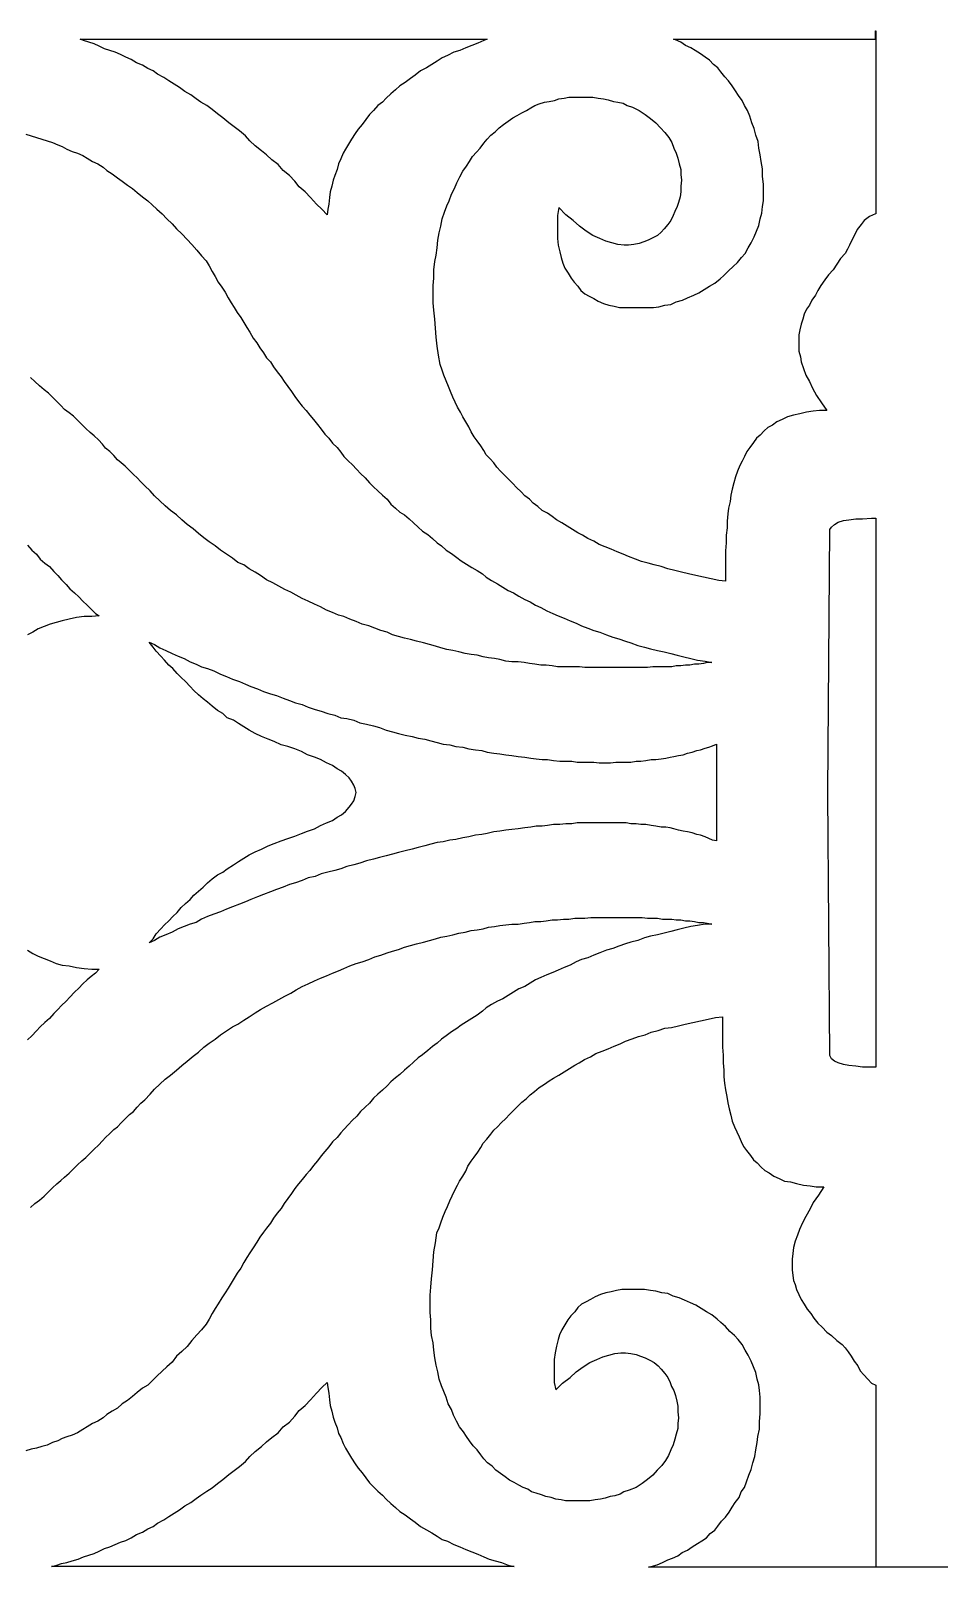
# Model space of a CAD drawing. Extents: x -372 to 372, y -358 to 358.
# Drawn here: x 204.2 to 245.4, y -146.8 to -77.1 of the extents above; entities that cross this region are included whole.
import ezdxf

# ---------------------------------------------------------------- set-up
doc = ezdxf.new("R2010")
doc.units = 0
doc.layers.add('LAYER_1', color=18, linetype='CONTINUOUS')
doc.layers.add('LAYER_2', color=4, linetype='CONTINUOUS')

msp = doc.modelspace()

# ---------------------------------------------------------------- linework, layer by layer
at = {"layer": 'LAYER_1'}
for points in [[(242.502, -85.428), (242.475, -85.438), (242.201, -85.55), (241.96, -85.736), (241.823, -85.922), (241.652, -86.146), (241.549, -86.369), (241.411, -86.63), (241.308, -86.854), (241.205, -87.04), (241.102, -87.226), (240.896, -87.45), (240.725, -87.711), (240.553, -87.972), (240.347, -88.195), (240.175, -88.419), (240.004, -88.68), (239.867, -88.903), (239.764, -89.127), (239.592, -89.35), (239.489, -89.574), (239.352, -89.76), (239.249, -89.984), (239.18, -90.207), (239.111, -90.431), (239.043, -90.692), (239.008, -90.915), (239.008, -91.139), (239.008, -91.4), (239.008, -91.661), (239.077, -91.922), (239.111, -92.145), (239.214, -92.443), (239.317, -92.741), (239.489, -93.039), (239.626, -93.338), (239.798, -93.673), (240.038, -94.008), (240.278, -94.344), (239.935, -94.344), (239.661, -94.381), (239.352, -94.418), (239.043, -94.493), (238.768, -94.567), (238.493, -94.642), (238.253, -94.754), (238.013, -94.865), (237.807, -95.014), (237.601, -95.126), (237.429, -95.275), (237.258, -95.462), (237.086, -95.611), (236.949, -95.797), (236.777, -96.02), (236.64, -96.207), (236.537, -96.43), (236.434, -96.654), (236.331, -96.84), (236.228, -97.101), (236.125, -97.362), (236.056, -97.623), (235.988, -97.921), (235.919, -98.182), (235.885, -98.48), (235.816, -98.778), (235.782, -99.039), (235.747, -99.374), (235.747, -99.672), (235.713, -100.008), (235.713, -100.343), (235.679, -100.716), (235.679, -101.051), (235.679, -101.386), (235.679, -101.722), (235.679, -102.094), (235.37, -102.057), (235.026, -101.983), (234.683, -101.908), (234.34, -101.834), (233.997, -101.759), (233.688, -101.684), (233.379, -101.61), (233.07, -101.535), (232.761, -101.424), (232.452, -101.349), (232.177, -101.275), (231.868, -101.2), (231.594, -101.088), (231.285, -100.976), (231.044, -100.865), (230.77, -100.753), (230.495, -100.641), (230.221, -100.529), (229.946, -100.418), (229.706, -100.268), (229.431, -100.157), (229.191, -100.008), (228.985, -99.896), (228.745, -99.747), (228.504, -99.598), (228.264, -99.449), (228.024, -99.3), (227.818, -99.151), (227.612, -99.002), (227.371, -98.89), (227.166, -98.703), (226.96, -98.554), (226.788, -98.368), (226.582, -98.219), (226.41, -98.033), (226.204, -97.846), (226.033, -97.66), (225.861, -97.474), (225.655, -97.287), (225.483, -97.101), (225.312, -96.915), (225.175, -96.728), (225.003, -96.542), (224.831, -96.356), (224.728, -96.17), (224.591, -95.946), (224.419, -95.722), (224.282, -95.536), (224.145, -95.312), (224.042, -95.089), (223.904, -94.865), (223.767, -94.642), (223.664, -94.418), (223.527, -94.195), (223.424, -93.971), (223.321, -93.747), (223.218, -93.487), (223.115, -93.263), (223.012, -93.002), (222.909, -92.741), (222.84, -92.518), (222.737, -92.257), (222.669, -91.847), (222.6, -91.437), (222.566, -91.027), (222.531, -90.617), (222.497, -90.207), (222.463, -89.798), (222.428, -89.462), (222.428, -89.09), (222.428, -88.68), (222.463, -88.344), (222.463, -87.972), (222.497, -87.599), (222.566, -87.301), (222.6, -86.966), (222.634, -86.63), (222.703, -86.295), (222.772, -85.997), (222.84, -85.661), (222.943, -85.363), (223.046, -85.065), (223.149, -84.842), (223.252, -84.543), (223.39, -84.283), (223.493, -84.022), (223.63, -83.761), (223.767, -83.5), (223.939, -83.277), (224.076, -83.053), (224.213, -82.829), (224.385, -82.643), (224.557, -82.457), (224.728, -82.233), (224.866, -82.047), (225.037, -81.861), (225.243, -81.711), (225.415, -81.525), (225.621, -81.376), (225.827, -81.227), (226.033, -81.078), (226.239, -80.966), (226.445, -80.854), (226.651, -80.743), (226.857, -80.631), (227.028, -80.519), (227.234, -80.445), (227.474, -80.37), (227.68, -80.333), (227.921, -80.295), (228.127, -80.221), (228.367, -80.184), (228.573, -80.146), (229.671, -80.146), (229.912, -80.184), (230.152, -80.221), (230.358, -80.258), (230.598, -80.333), (230.804, -80.37), (231.044, -80.407), (231.216, -80.519), (231.456, -80.594), (231.765, -80.743), (232.04, -80.929), (232.28, -81.115), (232.521, -81.302), (232.726, -81.525), (232.932, -81.749), (233.104, -81.972), (233.241, -82.196), (233.344, -82.457), (233.447, -82.68), (233.516, -82.904), (233.585, -83.165), (233.653, -83.426), (233.653, -83.649), (233.688, -83.91), (233.653, -84.171), (233.653, -84.432), (233.619, -84.655), (233.55, -84.916), (233.482, -85.102), (233.379, -85.326), (233.31, -85.512), (233.207, -85.736), (233.07, -85.922), (232.898, -86.109), (232.761, -86.258), (232.589, -86.407), (232.383, -86.518), (232.177, -86.63), (231.971, -86.705), (231.765, -86.779), (231.525, -86.817), (231.285, -86.854), (231.079, -86.854), (230.804, -86.817), (230.53, -86.742), (230.255, -86.667), (229.98, -86.556), (229.671, -86.407), (229.362, -86.22), (229.053, -85.997), (228.779, -85.736), (228.436, -85.475), (228.127, -85.14), (228.058, -85.512), (228.058, -85.885), (228.058, -86.22), (228.058, -86.556), (228.092, -86.854), (228.161, -87.152), (228.23, -87.413), (228.298, -87.674), (228.401, -87.897), (228.539, -88.121), (228.676, -88.344), (228.813, -88.531), (228.985, -88.717), (229.122, -88.903), (229.294, -89.052), (229.5, -89.164), (229.706, -89.276), (229.912, -89.388), (230.152, -89.499), (230.392, -89.574), (230.633, -89.611), (230.873, -89.686), (232.418, -89.686), (232.658, -89.648), (232.932, -89.574), (233.207, -89.537), (233.447, -89.425), (233.722, -89.35), (233.962, -89.239), (234.237, -89.127), (234.477, -89.015), (234.717, -88.866), (234.958, -88.717), (235.198, -88.568), (235.438, -88.382), (235.61, -88.233), (235.816, -88.009), (236.022, -87.823), (236.228, -87.636), (236.399, -87.413), (236.571, -87.226), (236.708, -86.966), (236.846, -86.742), (236.983, -86.481), (237.086, -86.22), (237.189, -85.959), (237.258, -85.661), (237.326, -85.401), (237.361, -85.102), (237.395, -84.842), (237.395, -84.469), (237.395, -84.096), (237.361, -83.724), (237.361, -83.388), (237.292, -83.053), (237.258, -82.755), (237.189, -82.457), (237.155, -82.159), (237.052, -81.861), (236.983, -81.562), (236.88, -81.302), (236.777, -81.003), (236.674, -80.743), (236.537, -80.519), (236.434, -80.295), (236.262, -80.072), (236.125, -79.848), (235.988, -79.625), (235.816, -79.401), (235.644, -79.215), (235.473, -78.991), (235.335, -78.805), (235.129, -78.656), (234.958, -78.47), (234.752, -78.321), (234.546, -78.171), (234.306, -78.022), (234.1, -77.911), (233.859, -77.799), (233.653, -77.65), (233.413, -77.538), (233.327, -77.507), (242.485, -77.507), (242.485, -77.129), (242.502, -77.129)], [(224.728, -77.575), (224.454, -77.687), (224.179, -77.799), (223.904, -77.911), (223.63, -78.022), (223.355, -78.097), (223.081, -78.246), (222.84, -78.358), (222.6, -78.507), (222.36, -78.656), (222.119, -78.805), (221.845, -78.954), (221.605, -79.14), (221.399, -79.289), (221.158, -79.476), (220.918, -79.625), (220.712, -79.811), (220.506, -79.997), (220.3, -80.184), (220.128, -80.37), (219.922, -80.519), (219.717, -80.743), (219.545, -80.929), (219.373, -81.153), (219.202, -81.376), (219.03, -81.6), (218.893, -81.786), (218.721, -82.047), (218.584, -82.27), (218.446, -82.494), (218.343, -82.68), (218.24, -82.941), (218.137, -83.165), (218.069, -83.426), (217.966, -83.686), (217.897, -83.91), (217.829, -84.171), (217.76, -84.432), (217.726, -84.693), (217.691, -84.991), (217.657, -85.214), (217.623, -85.475), (217.382, -85.214), (217.142, -84.991), (216.867, -84.693), (216.627, -84.432), (216.352, -84.208), (216.147, -83.947), (215.906, -83.686), (215.632, -83.463), (215.391, -83.202), (215.117, -82.978), (214.876, -82.755), (214.636, -82.569), (214.362, -82.345), (214.121, -82.121), (213.915, -81.898), (213.641, -81.674), (213.4, -81.488), (213.16, -81.302), (212.885, -81.078), (212.645, -80.892), (212.405, -80.705), (212.165, -80.519), (211.89, -80.37), (211.684, -80.221), (211.444, -80.035), (211.169, -79.886), (210.929, -79.699), (210.689, -79.55), (210.448, -79.401), (210.208, -79.252), (209.933, -79.103), (209.727, -78.954), (209.487, -78.842), (209.247, -78.693), (208.972, -78.581), (208.732, -78.432), (208.492, -78.321), (208.251, -78.209), (208.011, -78.097), (207.771, -78.022), (207.53, -77.948), (207.29, -77.836), (207.05, -77.724), (206.81, -77.65), (206.569, -77.575), (206.422, -77.507), (224.875, -77.507)], [(242.502, -124.117), (241.892, -124.117), (241.583, -124.08), (241.274, -124.042), (241.034, -124.005), (240.793, -123.931), (240.622, -123.856), (240.484, -123.744), (240.416, -123.595), (240.313, -111.745), (240.313, -111.634), (240.416, -99.747), (240.484, -99.635), (240.622, -99.523), (240.793, -99.411), (241.034, -99.337), (241.274, -99.3), (241.583, -99.262), (241.892, -99.262), (242.304, -99.225), (242.502, -99.225)], [(209.796, -104.964), (210.036, -105.113), (210.311, -105.224), (210.586, -105.374), (210.86, -105.485), (211.135, -105.597), (211.409, -105.746), (211.684, -105.858), (211.924, -105.97), (212.199, -106.044), (212.474, -106.156), (212.782, -106.305), (213.057, -106.417), (213.332, -106.529), (213.641, -106.64), (213.915, -106.752), (214.156, -106.864), (214.464, -106.976), (214.739, -107.088), (215.048, -107.199), (215.323, -107.274), (215.632, -107.386), (215.906, -107.498), (216.181, -107.609), (216.49, -107.684), (216.764, -107.796), (217.073, -107.907), (217.348, -107.982), (217.657, -108.094), (217.966, -108.168), (218.24, -108.28), (218.515, -108.317), (218.824, -108.392), (219.099, -108.504), (219.408, -108.578), (219.717, -108.653), (219.991, -108.727), (220.3, -108.839), (220.575, -108.913), (220.849, -108.988), (221.158, -109.063), (221.467, -109.137), (221.742, -109.212), (222.051, -109.249), (222.325, -109.323), (222.6, -109.398), (222.875, -109.472), (223.184, -109.51), (223.458, -109.584), (223.767, -109.621), (224.042, -109.696), (224.351, -109.733), (224.625, -109.771), (224.866, -109.845), (225.175, -109.882), (225.449, -109.92), (225.724, -109.957), (225.998, -109.994), (226.273, -110.031), (226.582, -110.069), (226.857, -110.106), (227.097, -110.143), (227.371, -110.18), (227.612, -110.18), (227.886, -110.218), (228.161, -110.255), (228.71, -110.255), (228.951, -110.292), (229.706, -110.292), (229.946, -110.329), (230.461, -110.329), (230.701, -110.292), (231.388, -110.292), (231.628, -110.255), (231.834, -110.255), (232.074, -110.218), (232.315, -110.18), (232.521, -110.18), (232.761, -110.143), (232.967, -110.106), (233.173, -110.069), (233.344, -110.031), (233.55, -109.994), (233.756, -109.957), (233.962, -109.882), (234.168, -109.845), (234.374, -109.771), (234.546, -109.733), (234.752, -109.659), (234.923, -109.621), (235.095, -109.547), (235.267, -109.472), (235.267, -111.671), (235.267, -113.869), (235.095, -113.832), (234.923, -113.758), (234.752, -113.683), (234.546, -113.609), (234.374, -113.571), (234.168, -113.497), (233.962, -113.46), (233.756, -113.422), (233.55, -113.385), (233.344, -113.311), (233.173, -113.273), (232.967, -113.236), (232.761, -113.236), (232.521, -113.199), (232.315, -113.161), (232.074, -113.124), (231.834, -113.124), (231.628, -113.087), (231.388, -113.087), (231.182, -113.05), (228.951, -113.05), (228.71, -113.087), (228.436, -113.087), (228.161, -113.124), (227.886, -113.124), (227.612, -113.161), (227.371, -113.199), (227.097, -113.199), (226.857, -113.236), (226.582, -113.273), (226.273, -113.311), (225.998, -113.348), (225.724, -113.385), (225.449, -113.422), (225.175, -113.46), (224.866, -113.534), (224.625, -113.571), (224.351, -113.609), (224.042, -113.683), (223.767, -113.72), (223.458, -113.795), (223.184, -113.832), (222.875, -113.907), (222.6, -113.944), (222.325, -114.019), (222.051, -114.093), (221.742, -114.168), (221.467, -114.242), (221.158, -114.317), (220.849, -114.391), (220.575, -114.466), (220.3, -114.54), (219.991, -114.615), (219.717, -114.689), (219.408, -114.764), (219.099, -114.876), (218.824, -114.95), (218.515, -115.025), (218.24, -115.136), (217.966, -115.211), (217.657, -115.285), (217.348, -115.36), (217.073, -115.472), (216.764, -115.546), (216.49, -115.658), (216.181, -115.77), (215.906, -115.844), (215.632, -115.956), (215.323, -116.068), (215.048, -116.18), (214.739, -116.292), (214.464, -116.403), (214.156, -116.515), (213.915, -116.627), (213.641, -116.739), (213.332, -116.851), (213.057, -116.962), (212.782, -117.074), (212.474, -117.186), (212.199, -117.298), (211.924, -117.409), (211.684, -117.559), (211.409, -117.633), (211.135, -117.745), (210.86, -117.857), (210.586, -118.006), (210.311, -118.117), (210.036, -118.229), (209.796, -118.378), (209.556, -118.49), (209.727, -118.304), (209.865, -118.08), (210.071, -117.857), (210.242, -117.67), (210.448, -117.484), (210.62, -117.298), (210.826, -117.111), (210.997, -116.888), (211.203, -116.701), (211.409, -116.515), (211.581, -116.329), (211.787, -116.143), (211.993, -115.956), (212.199, -115.77), (212.405, -115.584), (212.645, -115.397), (212.885, -115.285), (213.091, -115.136), (213.366, -114.95), (213.606, -114.801), (213.847, -114.652), (214.087, -114.503), (214.362, -114.354), (214.636, -114.242), (214.945, -114.093), (215.22, -113.981), (215.529, -113.869), (215.838, -113.758), (216.147, -113.646), (216.455, -113.534), (216.73, -113.422), (217.039, -113.311), (217.314, -113.161), (217.588, -113.05), (217.863, -112.938), (218.069, -112.789), (218.275, -112.677), (218.446, -112.528), (218.618, -112.342), (218.721, -112.193), (218.824, -112.044), (218.893, -111.857), (218.927, -111.671), (218.893, -111.485), (218.824, -111.336), (218.721, -111.149), (218.618, -111), (218.446, -110.851), (218.275, -110.702), (218.069, -110.59), (217.863, -110.441), (217.588, -110.329), (217.314, -110.18), (217.039, -110.069), (216.73, -109.957), (216.455, -109.808), (216.147, -109.696), (215.838, -109.584), (215.529, -109.51), (215.22, -109.361), (214.945, -109.249), (214.636, -109.137), (214.362, -108.988), (214.087, -108.839), (213.847, -108.69), (213.606, -108.541), (213.366, -108.392), (213.091, -108.28), (212.885, -108.094), (212.645, -107.945), (212.405, -107.758), (212.199, -107.572), (211.993, -107.423), (211.787, -107.237), (211.581, -107.05), (211.409, -106.864), (211.203, -106.64), (210.997, -106.454), (210.826, -106.268), (210.62, -106.044), (210.448, -105.895), (210.242, -105.672), (210.071, -105.485), (209.865, -105.262), (209.727, -105.075), (209.556, -104.852)], [(235.538, -122.208), (235.538, -122.506), (235.538, -122.879), (235.538, -123.214), (235.572, -123.587), (235.572, -123.922), (235.607, -124.258), (235.607, -124.556), (235.641, -124.854), (235.675, -125.152), (235.744, -125.45), (235.778, -125.748), (235.847, -126.009), (235.915, -126.307), (235.984, -126.568), (236.087, -126.829), (236.19, -127.052), (236.293, -127.276), (236.396, -127.5), (236.499, -127.723), (236.636, -127.909), (236.808, -128.133), (236.945, -128.319), (237.117, -128.468), (237.289, -128.655), (237.46, -128.804), (237.666, -128.916), (237.872, -129.065), (238.112, -129.176), (238.353, -129.288), (238.627, -129.325), (238.902, -129.4), (239.211, -129.474), (239.52, -129.512), (239.794, -129.549), (240.138, -129.549), (239.897, -129.922), (239.657, -130.257), (239.52, -130.555), (239.314, -130.89), (239.177, -131.189), (239.039, -131.487), (238.936, -131.748), (238.833, -132.008), (238.765, -132.306), (238.73, -132.567), (238.696, -132.828), (238.696, -133.089), (238.696, -133.313), (238.73, -133.573), (238.765, -133.797), (238.833, -133.983), (238.902, -134.207), (239.005, -134.43), (239.108, -134.654), (239.245, -134.878), (239.382, -135.101), (239.554, -135.288), (239.691, -135.511), (239.863, -135.735), (240.069, -135.921), (240.275, -136.145), (240.481, -136.294), (240.721, -136.517), (240.962, -136.703), (241.099, -136.853), (241.236, -137.039), (241.373, -137.225), (241.511, -137.449), (241.682, -137.672), (241.785, -137.896), (241.957, -138.082), (242.129, -138.269), (242.3, -138.455), (242.502, -138.549), (242.502, -146.801), (232.194, -146.801), (232.311, -146.765), (232.586, -146.69), (232.826, -146.578), (233.066, -146.466), (233.272, -146.392), (233.513, -146.28), (233.719, -146.131), (233.959, -146.019), (234.165, -145.87), (234.405, -145.721), (234.611, -145.609), (234.817, -145.46), (234.989, -145.274), (235.195, -145.125), (235.332, -144.939), (235.504, -144.715), (235.675, -144.529), (235.847, -144.305), (235.984, -144.082), (236.121, -143.858), (236.293, -143.634), (236.396, -143.374), (236.533, -143.187), (236.636, -142.926), (236.739, -142.628), (236.842, -142.367), (236.911, -142.069), (237.014, -141.771), (237.048, -141.473), (237.117, -141.138), (237.151, -140.877), (237.22, -140.542), (237.22, -140.206), (237.254, -139.834), (237.254, -139.461), (237.254, -139.088), (237.22, -138.79), (237.186, -138.529), (237.117, -138.269), (237.048, -137.97), (236.945, -137.71), (236.842, -137.449), (236.705, -137.188), (236.568, -136.964), (236.43, -136.703), (236.259, -136.48), (236.087, -136.294), (235.881, -136.107), (235.675, -135.884), (235.469, -135.697), (235.298, -135.548), (235.057, -135.362), (234.817, -135.213), (234.577, -135.064), (234.336, -134.915), (234.096, -134.803), (233.822, -134.691), (233.581, -134.58), (233.307, -134.505), (233.066, -134.393), (232.792, -134.356), (232.517, -134.281), (232.277, -134.244), (232.002, -134.207), (230.972, -134.207), (230.732, -134.244), (230.492, -134.319), (230.251, -134.356), (230.011, -134.43), (229.771, -134.542), (229.565, -134.654), (229.359, -134.766), (229.153, -134.878), (228.981, -135.027), (228.844, -135.213), (228.672, -135.399), (228.535, -135.586), (228.398, -135.809), (228.261, -136.033), (228.158, -136.256), (228.089, -136.48), (228.02, -136.778), (227.952, -137.076), (227.917, -137.374), (227.917, -137.71), (227.917, -138.045), (227.917, -138.418), (227.986, -138.753), (228.295, -138.455), (228.638, -138.194), (228.913, -137.933), (229.222, -137.71), (229.531, -137.523), (229.84, -137.374), (230.114, -137.262), (230.389, -137.188), (230.663, -137.113), (230.938, -137.076), (231.144, -137.076), (231.384, -137.113), (231.625, -137.151), (231.831, -137.225), (232.036, -137.3), (232.242, -137.411), (232.448, -137.523), (232.62, -137.672), (232.757, -137.821), (232.929, -138.008), (233.066, -138.194), (233.169, -138.418), (233.238, -138.604), (233.341, -138.79), (233.41, -139.014), (233.478, -139.275), (233.513, -139.498), (233.513, -139.759), (233.547, -140.02), (233.513, -140.281), (233.513, -140.504), (233.444, -140.765), (233.375, -140.989), (233.307, -141.25), (233.204, -141.473), (233.101, -141.734), (232.963, -141.958), (232.792, -142.181), (232.586, -142.405), (232.38, -142.628), (232.139, -142.815), (231.899, -143.001), (231.625, -143.187), (231.316, -143.299), (231.075, -143.374), (230.904, -143.485), (230.663, -143.56), (230.457, -143.597), (230.217, -143.672), (230.011, -143.709), (229.771, -143.746), (229.531, -143.783), (228.432, -143.783), (228.226, -143.746), (227.986, -143.709), (227.78, -143.634), (227.54, -143.597), (227.334, -143.523), (227.093, -143.448), (226.887, -143.374), (226.716, -143.262), (226.51, -143.187), (226.304, -143.075), (226.098, -142.964), (225.892, -142.852), (225.686, -142.703), (225.48, -142.554), (225.274, -142.405), (225.102, -142.218), (224.896, -142.069), (224.725, -141.883), (224.588, -141.697), (224.416, -141.473), (224.244, -141.287), (224.073, -141.063), (223.935, -140.877), (223.798, -140.653), (223.626, -140.43), (223.489, -140.169), (223.352, -139.908), (223.249, -139.647), (223.111, -139.386), (223.008, -139.088), (222.905, -138.827), (222.803, -138.567), (222.7, -138.269), (222.631, -137.933), (222.562, -137.635), (222.494, -137.3), (222.459, -136.964), (222.425, -136.629), (222.356, -136.294), (222.322, -135.958), (222.322, -135.586), (222.288, -135.25), (222.288, -134.84), (222.288, -134.468), (222.322, -134.095), (222.356, -133.722), (222.391, -133.313), (222.425, -132.903), (222.459, -132.493), (222.528, -132.083), (222.597, -131.636), (222.7, -131.412), (222.768, -131.189), (222.871, -130.928), (222.974, -130.667), (223.077, -130.443), (223.18, -130.182), (223.283, -129.959), (223.386, -129.735), (223.523, -129.474), (223.626, -129.288), (223.764, -129.065), (223.901, -128.841), (224.004, -128.617), (224.141, -128.394), (224.279, -128.208), (224.45, -127.984), (224.588, -127.76), (224.691, -127.574), (224.862, -127.388), (225.034, -127.164), (225.171, -126.978), (225.343, -126.829), (225.514, -126.642), (225.72, -126.456), (225.892, -126.27), (226.064, -126.084), (226.27, -125.897), (226.441, -125.711), (226.647, -125.562), (226.819, -125.376), (227.025, -125.226), (227.231, -125.04), (227.471, -124.891), (227.677, -124.742), (227.883, -124.63), (228.123, -124.481), (228.363, -124.332), (228.604, -124.183), (228.844, -124.034), (229.05, -123.922), (229.29, -123.773), (229.565, -123.661), (229.805, -123.512), (230.08, -123.401), (230.354, -123.289), (230.629, -123.177), (230.904, -123.065), (231.144, -122.953), (231.453, -122.842), (231.728, -122.73), (232.036, -122.655), (232.311, -122.544), (232.62, -122.469), (232.929, -122.357), (233.238, -122.32), (233.547, -122.245), (233.856, -122.171), (234.199, -122.096), (234.542, -122.022), (234.886, -121.947), (235.229, -121.873), (235.538, -121.836)], [(217.657, -138.649), (217.691, -138.91), (217.726, -139.208), (217.76, -139.469), (217.829, -139.73), (217.897, -139.991), (217.966, -140.214), (218.069, -140.475), (218.137, -140.736), (218.24, -140.922), (218.343, -141.183), (218.446, -141.407), (218.584, -141.63), (218.721, -141.854), (218.893, -142.115), (219.03, -142.301), (219.202, -142.525), (219.373, -142.748), (219.545, -142.972), (219.717, -143.158), (219.922, -143.345), (220.128, -143.531), (220.3, -143.717), (220.506, -143.904), (220.712, -144.09), (220.918, -144.276), (221.158, -144.425), (221.399, -144.612), (221.605, -144.761), (221.845, -144.947), (222.119, -145.096), (222.36, -145.245), (222.6, -145.394), (222.84, -145.543), (223.081, -145.618), (223.355, -145.767), (223.63, -145.878), (223.904, -145.99), (224.179, -146.102), (224.454, -146.214), (224.728, -146.326), (224.969, -146.437), (225.243, -146.512), (225.518, -146.586), (225.827, -146.698), (226.099, -146.772), (205.128, -146.772), (205.368, -146.698), (205.574, -146.624), (205.814, -146.586), (206.054, -146.512), (206.329, -146.437), (206.569, -146.326), (206.81, -146.251), (207.05, -146.177), (207.29, -146.065), (207.53, -145.953), (207.771, -145.878), (208.011, -145.767), (208.251, -145.655), (208.492, -145.58), (208.732, -145.469), (208.972, -145.32), (209.247, -145.208), (209.487, -145.059), (209.727, -144.947), (209.933, -144.798), (210.208, -144.649), (210.448, -144.5), (210.689, -144.351), (210.929, -144.202), (211.169, -144.015), (211.444, -143.866), (211.684, -143.68), (211.89, -143.531), (212.165, -143.345), (212.405, -143.196), (212.645, -143.009), (212.885, -142.823), (213.16, -142.599), (213.4, -142.413), (213.641, -142.227), (213.915, -142.003), (214.121, -141.78), (214.362, -141.556), (214.636, -141.332), (214.876, -141.109), (215.117, -140.922), (215.391, -140.699), (215.632, -140.438), (215.906, -140.214), (216.147, -139.954), (216.352, -139.693), (216.627, -139.469), (216.867, -139.208), (217.142, -138.91), (217.382, -138.649), (217.623, -138.426)]]:
    msp.add_lwpolyline(points, close=True, dxfattribs=at)
for points in [[(203.96, -81.823), (204.201, -81.898), (204.441, -81.972), (204.681, -82.047), (204.922, -82.121), (205.162, -82.196), (205.402, -82.308), (205.608, -82.382), (205.814, -82.494), (206.054, -82.606), (206.295, -82.68), (206.535, -82.792), (206.741, -82.904), (206.981, -83.053), (207.221, -83.165), (207.462, -83.314), (207.633, -83.463), (207.874, -83.612), (208.114, -83.798), (208.32, -83.947), (208.56, -84.134), (208.801, -84.283), (209.006, -84.469), (209.247, -84.655), (209.487, -84.842), (209.693, -85.028), (209.899, -85.214), (210.139, -85.438), (210.345, -85.661), (210.586, -85.885), (210.791, -86.109), (211.032, -86.332), (211.272, -86.593), (211.478, -86.817), (211.718, -87.077), (211.924, -87.338), (212.13, -87.562), (212.268, -87.785), (212.405, -88.046), (212.542, -88.27), (212.679, -88.531), (212.851, -88.754), (212.988, -88.978), (213.126, -89.239), (213.263, -89.462), (213.4, -89.686), (213.538, -89.909), (213.709, -90.133), (213.847, -90.356), (213.984, -90.58), (214.121, -90.804), (214.259, -91.064), (214.43, -91.288), (214.567, -91.512), (214.739, -91.735), (214.876, -91.959), (215.048, -92.145), (215.185, -92.369), (215.357, -92.592), (215.529, -92.816), (215.666, -93.039), (215.838, -93.263), (216.009, -93.487), (216.147, -93.71), (216.318, -93.934), (216.49, -94.157), (216.661, -94.344), (216.833, -94.567), (217.005, -94.754), (217.176, -94.977), (217.348, -95.201), (217.52, -95.424), (217.691, -95.611), (217.863, -95.834), (218.069, -96.02), (218.24, -96.244), (218.378, -96.43), (218.584, -96.654), (218.755, -96.803), (218.961, -97.027), (219.133, -97.213), (219.339, -97.399), (219.545, -97.623), (219.717, -97.809), (219.922, -97.995), (220.128, -98.182), (220.334, -98.368), (220.506, -98.592), (220.712, -98.778), (220.918, -98.964), (221.124, -99.076), (221.33, -99.262), (221.536, -99.449), (221.742, -99.635), (221.948, -99.821), (222.188, -99.97), (222.394, -100.157), (222.6, -100.343), (222.806, -100.492), (223.012, -100.678), (223.252, -100.827), (223.493, -101.014), (223.698, -101.163), (223.939, -101.312), (224.179, -101.461), (224.419, -101.61), (224.66, -101.759), (224.831, -101.908), (225.072, -102.057), (225.346, -102.206), (225.586, -102.355), (225.827, -102.504), (226.067, -102.616), (226.307, -102.765), (226.582, -102.914), (226.822, -103.026), (227.063, -103.175), (227.303, -103.287), (227.577, -103.436), (227.852, -103.548), (228.092, -103.659), (228.367, -103.771), (228.642, -103.883), (228.916, -103.995), (229.156, -104.107), (229.431, -104.218), (229.706, -104.33), (229.98, -104.405), (230.289, -104.516), (230.564, -104.628), (230.838, -104.703), (231.147, -104.815), (231.388, -104.889), (231.697, -105.001), (232.006, -105.075), (232.28, -105.15), (232.589, -105.224), (232.898, -105.299), (233.207, -105.374), (233.482, -105.448), (233.791, -105.523), (234.1, -105.597), (234.409, -105.672), (234.752, -105.709), (235.061, -105.783), (234.855, -105.783), (234.683, -105.821), (234.477, -105.858), (234.271, -105.858), (234.065, -105.895), (233.859, -105.895), (233.653, -105.932), (233.447, -105.932), (233.241, -105.97), (232.383, -105.97), (232.143, -106.007), (229.294, -106.007), (229.053, -105.97), (228.058, -105.97), (227.818, -105.932), (227.543, -105.895), (227.303, -105.895), (227.028, -105.858), (226.788, -105.821), (226.548, -105.783), (226.273, -105.746), (225.998, -105.746), (225.724, -105.709), (225.449, -105.634), (225.209, -105.597), (224.934, -105.56), (224.694, -105.523), (224.419, -105.448), (224.145, -105.411), (223.87, -105.374), (223.595, -105.299), (223.321, -105.224), (223.046, -105.187), (222.772, -105.113), (222.531, -105.038), (222.257, -104.964), (221.982, -104.889), (221.673, -104.815), (221.399, -104.74), (221.124, -104.666), (220.849, -104.591), (220.575, -104.516), (220.334, -104.405), (220.06, -104.33), (219.785, -104.218), (219.511, -104.107), (219.202, -104.032), (218.927, -103.92), (218.652, -103.808), (218.378, -103.697), (218.137, -103.622), (217.863, -103.51), (217.588, -103.399), (217.314, -103.25), (217.039, -103.138), (216.764, -102.989), (216.49, -102.877), (216.215, -102.728), (215.975, -102.579), (215.7, -102.467), (215.426, -102.318), (215.151, -102.169), (214.876, -102.02), (214.602, -101.834), (214.362, -101.684), (214.087, -101.535), (213.847, -101.349), (213.572, -101.237), (213.332, -101.051), (213.057, -100.865), (212.782, -100.678), (212.542, -100.492), (212.268, -100.306), (212.027, -100.119), (211.787, -99.933), (211.547, -99.71), (211.272, -99.523), (211.032, -99.3), (210.791, -99.076), (210.517, -98.89), (210.277, -98.666), (210.036, -98.443), (209.796, -98.219), (209.59, -97.995), (209.35, -97.772), (209.178, -97.586), (209.006, -97.399), (208.835, -97.25), (208.663, -97.064), (208.457, -96.878), (208.286, -96.728), (208.114, -96.579), (207.942, -96.393), (207.771, -96.207), (207.565, -96.058), (207.427, -95.871), (207.256, -95.685), (207.05, -95.499), (206.878, -95.35), (206.672, -95.163), (206.501, -94.977), (206.295, -94.791), (206.123, -94.604), (205.917, -94.455), (205.711, -94.306), (205.539, -94.12), (205.368, -93.934), (205.162, -93.747), (204.99, -93.561), (204.784, -93.412), (204.578, -93.226), (204.372, -93.039), (204.166, -92.853)], [(204.029, -100.455), (204.235, -100.678), (204.441, -100.865), (204.613, -101.088), (204.819, -101.275), (205.025, -101.424), (205.231, -101.647), (205.402, -101.834), (205.574, -102.02), (205.78, -102.243), (205.951, -102.43), (206.157, -102.616), (206.363, -102.802), (206.535, -102.989), (206.741, -103.175), (206.913, -103.361), (207.118, -103.548), (207.29, -103.659), (206.947, -103.697), (206.604, -103.697), (206.26, -103.734), (205.917, -103.808), (205.608, -103.883), (205.333, -103.958), (205.059, -104.032), (204.784, -104.144), (204.51, -104.256), (204.269, -104.405), (204.029, -104.516)], [(204.166, -130.489), (204.372, -130.302), (204.578, -130.153), (204.784, -129.967), (204.99, -129.781), (205.162, -129.594), (205.368, -129.408), (205.539, -129.259), (205.711, -129.11), (205.917, -128.924), (206.123, -128.737), (206.295, -128.551), (206.501, -128.365), (206.672, -128.216), (206.878, -128.029), (207.05, -127.843), (207.256, -127.657), (207.427, -127.471), (207.565, -127.321), (207.771, -127.135), (207.942, -126.949), (208.114, -126.837), (208.286, -126.651), (208.457, -126.464), (208.663, -126.278), (208.835, -126.129), (209.006, -125.943), (209.178, -125.756), (209.35, -125.607), (209.59, -125.347), (209.796, -125.123), (210.036, -124.899), (210.277, -124.676), (210.517, -124.489), (210.791, -124.266), (211.032, -124.042), (211.272, -123.856), (211.547, -123.632), (211.787, -123.446), (212.027, -123.223), (212.268, -123.036), (212.542, -122.85), (212.782, -122.664), (213.057, -122.477), (213.332, -122.291), (213.572, -122.179), (213.847, -121.993), (214.087, -121.844), (214.362, -121.657), (214.602, -121.508), (214.876, -121.359), (215.151, -121.21), (215.426, -121.061), (215.7, -120.912), (215.975, -120.763), (216.215, -120.614), (216.49, -120.465), (216.764, -120.353), (217.039, -120.204), (217.314, -120.092), (217.588, -119.981), (217.863, -119.869), (218.137, -119.757), (218.378, -119.645), (218.652, -119.533), (218.927, -119.422), (219.202, -119.347), (219.511, -119.235), (219.785, -119.124), (220.06, -119.049), (220.334, -118.937), (220.575, -118.863), (220.849, -118.788), (221.124, -118.676), (221.399, -118.602), (221.673, -118.527), (221.982, -118.453), (222.257, -118.378), (222.531, -118.304), (222.772, -118.229), (223.046, -118.192), (223.321, -118.117), (223.595, -118.043), (223.87, -118.006), (224.145, -117.931), (224.419, -117.894), (224.694, -117.857), (224.934, -117.782), (225.209, -117.745), (225.449, -117.708), (225.724, -117.67), (225.998, -117.633), (226.273, -117.633), (226.548, -117.596), (226.788, -117.559), (227.028, -117.521), (227.303, -117.521), (227.543, -117.484), (227.818, -117.447), (228.058, -117.447), (228.333, -117.409), (228.573, -117.409), (228.848, -117.372), (229.294, -117.372), (229.568, -117.335), (231.903, -117.335), (232.143, -117.372), (232.589, -117.372), (232.829, -117.409), (233.241, -117.409), (233.447, -117.447), (233.653, -117.447), (233.859, -117.484), (234.065, -117.484), (234.271, -117.521), (234.477, -117.559), (234.683, -117.559), (234.855, -117.596), (235.061, -117.633), (234.752, -117.633), (234.409, -117.708), (234.1, -117.745), (233.791, -117.819), (233.482, -117.894), (233.207, -117.968), (232.898, -118.043), (232.589, -118.117), (232.28, -118.192), (232.006, -118.267), (231.697, -118.378), (231.388, -118.453), (231.147, -118.527), (230.838, -118.639), (230.564, -118.751), (230.289, -118.825), (229.98, -118.937), (229.706, -119.049), (229.431, -119.161), (229.156, -119.235), (228.916, -119.347), (228.642, -119.496), (228.367, -119.608), (228.092, -119.72), (227.852, -119.832), (227.577, -119.943), (227.303, -120.055), (227.063, -120.167), (226.822, -120.316), (226.582, -120.465), (226.307, -120.577), (226.067, -120.726), (225.827, -120.875), (225.586, -121.024), (225.346, -121.136), (225.072, -121.285), (224.831, -121.434), (224.66, -121.583), (224.419, -121.769), (224.179, -121.918), (223.939, -122.067), (223.698, -122.216), (223.493, -122.365), (223.252, -122.515), (223.012, -122.701), (222.806, -122.85), (222.6, -123.036), (222.394, -123.185), (222.188, -123.372), (221.948, -123.558), (221.742, -123.707), (221.536, -123.893), (221.33, -124.08), (221.124, -124.266), (220.918, -124.452), (220.712, -124.601), (220.506, -124.788), (220.334, -124.974), (220.128, -125.16), (219.922, -125.347), (219.717, -125.533), (219.545, -125.756), (219.339, -125.943), (219.133, -126.129), (218.961, -126.353), (218.755, -126.539), (218.584, -126.725), (218.378, -126.949), (218.24, -127.098), (218.069, -127.321), (217.863, -127.508), (217.691, -127.731), (217.52, -127.955), (217.348, -128.141), (217.176, -128.365), (217.005, -128.588), (216.833, -128.812), (216.661, -128.998), (216.49, -129.222), (216.318, -129.408), (216.147, -129.632), (216.009, -129.855), (215.838, -130.079), (215.666, -130.302), (215.529, -130.526), (215.357, -130.75), (215.185, -130.973), (215.048, -131.197), (214.876, -131.42), (214.739, -131.607), (214.567, -131.83), (214.43, -132.054), (214.259, -132.315), (214.121, -132.538), (213.984, -132.762), (213.847, -132.985), (213.709, -133.246), (213.538, -133.47), (213.4, -133.693), (213.263, -133.917), (213.126, -134.141), (212.988, -134.364), (212.851, -134.588), (212.679, -134.849), (212.542, -135.072), (212.405, -135.296), (212.268, -135.557), (212.13, -135.78), (211.924, -136.041), (211.718, -136.265), (211.478, -136.525), (211.272, -136.786), (211.032, -137.01), (210.791, -137.233), (210.586, -137.494), (210.345, -137.718), (210.139, -137.904), (209.899, -138.128), (209.693, -138.351), (209.487, -138.538), (209.247, -138.687), (209.006, -138.873), (208.801, -139.059), (208.56, -139.246), (208.32, -139.395), (208.114, -139.581), (207.874, -139.73), (207.633, -139.879), (207.462, -140.028), (207.221, -140.177), (206.981, -140.289), (206.741, -140.438), (206.535, -140.55), (206.295, -140.699), (206.054, -140.811), (205.814, -140.885), (205.608, -140.96), (205.402, -141.072), (205.162, -141.146), (204.922, -141.258), (204.681, -141.332), (204.441, -141.407), (204.201, -141.444), (203.96, -141.519)], [(204.029, -118.825), (204.269, -118.975), (204.51, -119.086), (204.784, -119.198), (205.059, -119.31), (205.333, -119.422), (205.608, -119.496), (205.917, -119.533), (206.26, -119.608), (206.604, -119.645), (206.947, -119.683), (207.29, -119.683), (207.118, -119.869), (206.913, -120.018), (206.741, -120.167), (206.535, -120.353), (206.363, -120.54), (206.157, -120.726), (205.951, -120.949), (205.78, -121.136), (205.574, -121.322), (205.402, -121.508), (205.231, -121.695), (205.025, -121.918), (204.819, -122.105), (204.613, -122.291), (204.441, -122.477), (204.235, -122.701), (204.029, -122.887)]]:
    msp.add_lwpolyline(points, dxfattribs=at)
at = {"layer": 'LAYER_2'}
msp.add_lwpolyline([(285.805, -146.801), (241.321, -146.801)], dxfattribs=at)

doc.saveas('drawing.dxf')
